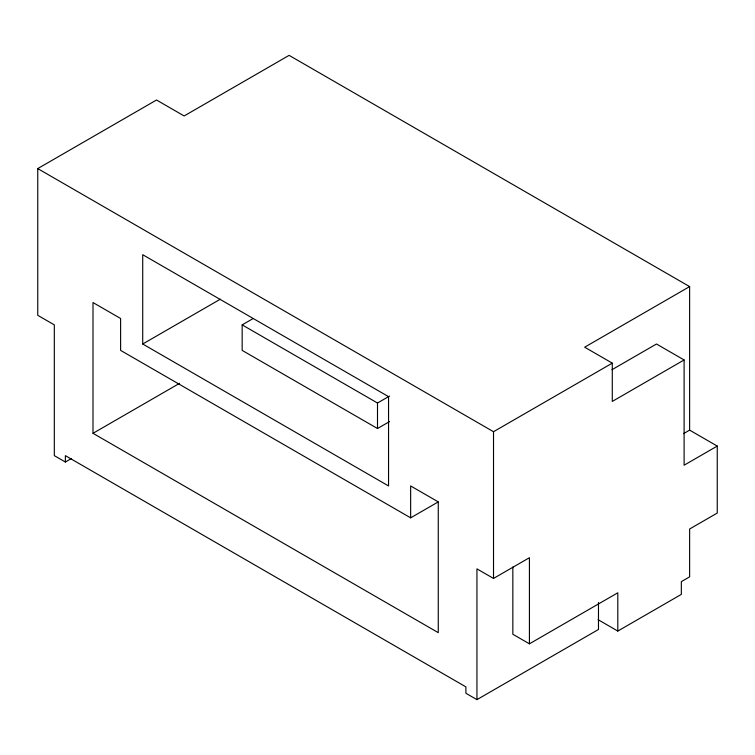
<?xml version="1.0" encoding="UTF-8"?>
<svg xmlns="http://www.w3.org/2000/svg" width="755" height="755" viewBox="0 0 755 755"><rect width="100%" height="100%" fill="white"/><g stroke="black" fill="none" stroke-linecap="round" stroke-linejoin="round"><path stroke-width="1.13" d="M71.499 458.483L65.374 462.022L54.322 455.642L54.322 324.877L37.75 315.307L37.75 168.591L156.521 100.009L184.144 115.959L289.108 55.36L689.626 286.598L689.626 430.123L717.25 446.073L717.25 513.051L689.626 529L689.626 576.848L681.34 581.624L681.34 594.383L617.807 631.067L598.083 619.676M142.714 344.006L388.551 485.946L388.551 396.639L142.714 254.699L142.714 344.006L220.356 299.178M389.552 421.573L377.5 428.529L242.157 350.386L242.157 324.877L253.199 318.497M438.155 501.962L410.644 517.836L120.611 350.386L120.611 318.497L92.997 302.547L92.997 433.313L179.586 383.323M242.157 324.877L377.5 403.019L389.552 396.054M689.626 286.598L584.663 347.196L612.286 363.146L612.286 401.424L684.106 359.956L684.106 465.212L717.25 446.073M37.75 168.591L493.515 431.718L612.286 363.146M611.975 369.705L656.482 344.006L684.106 359.956M683.605 433.606L689.626 430.123M65.374 462.022L65.374 455.642L465.892 686.88L465.892 693.26L476.943 699.64L476.943 568.864L493.515 578.434L529.425 557.709L529.425 643.826L512.843 634.257L512.843 567.014M529.425 643.826L617.807 592.788L617.807 631.067M476.943 699.64L598.479 629.472L598.479 602.443M92.997 433.313L438.268 632.662L438.268 501.886L410.644 485.946L410.644 517.836M493.515 431.718L493.515 578.434M377.5 403.019L377.5 428.529"/></g></svg>
